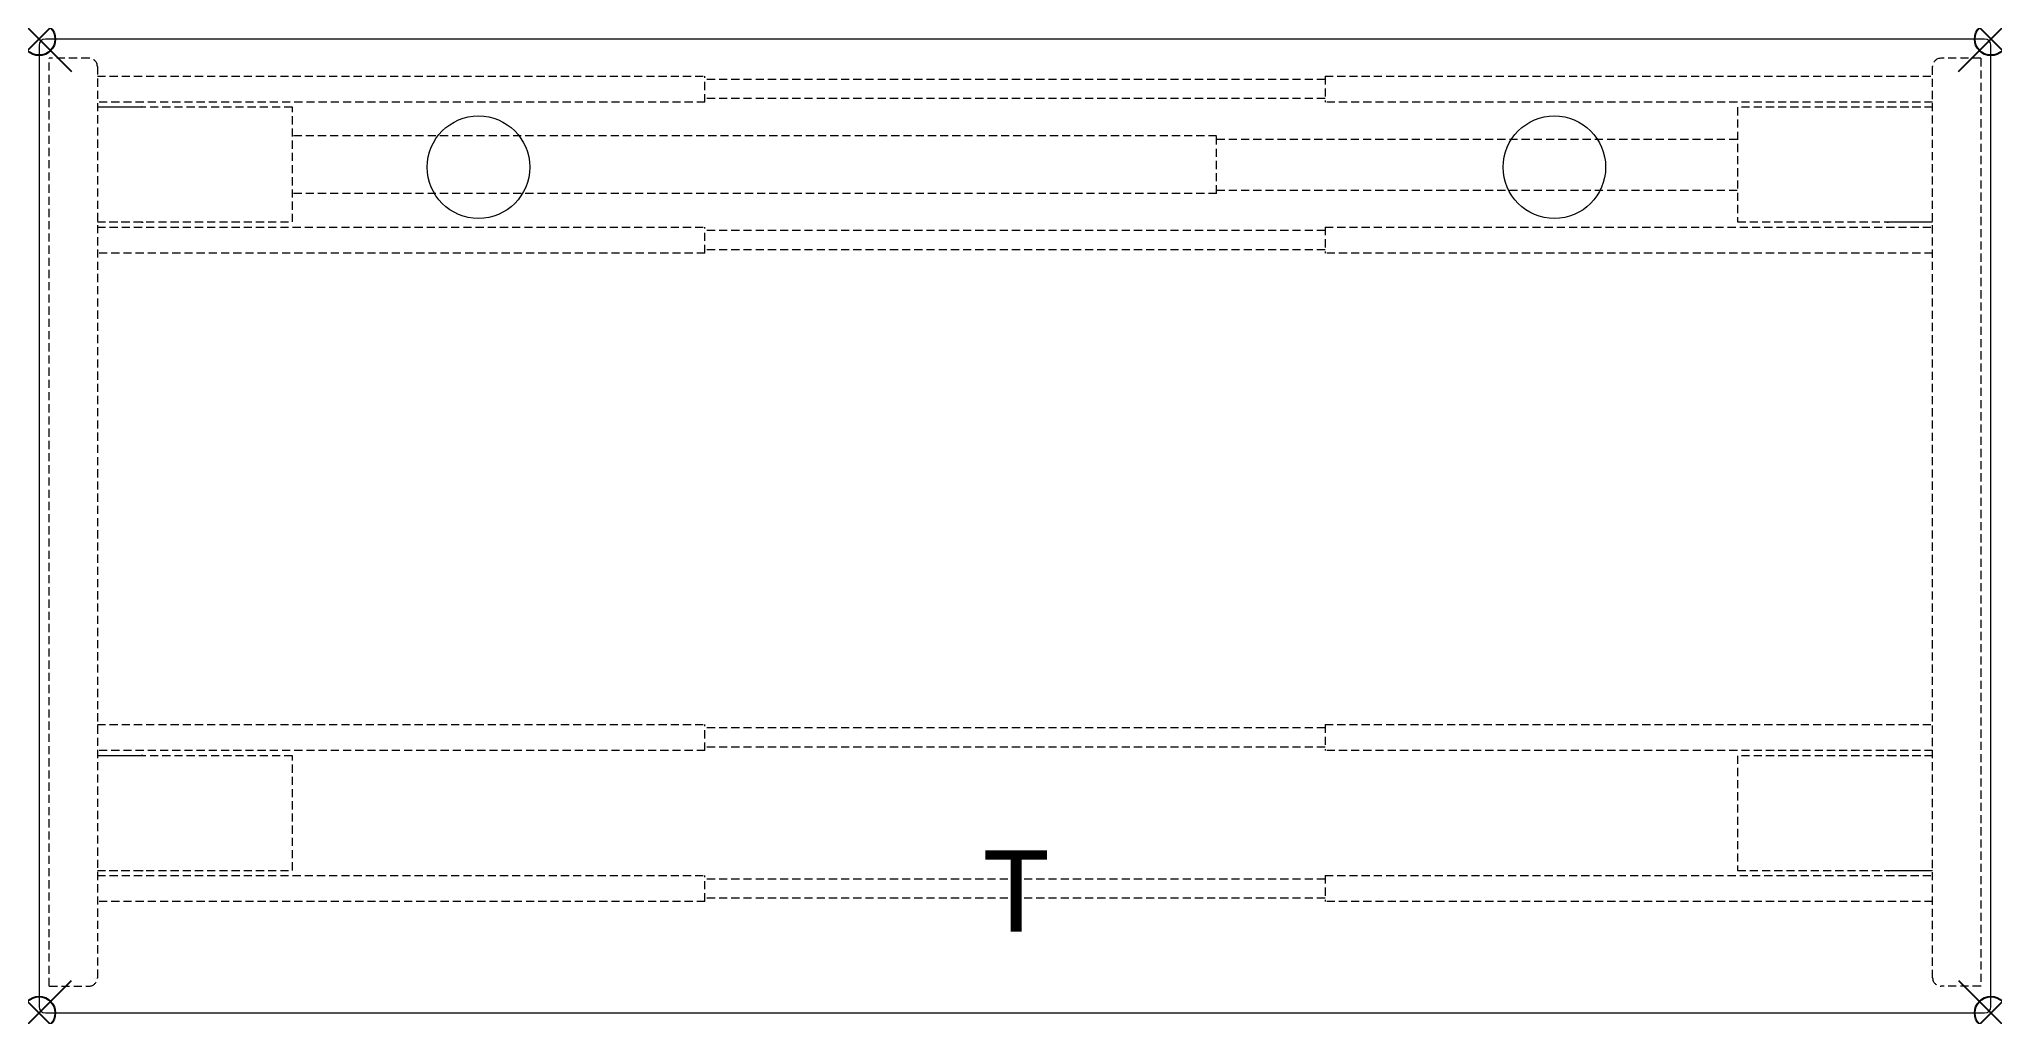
# Model space of a CAD drawing. Extents: x 0 to 60, y -29.9 to 0.
import ezdxf
from ezdxf.enums import TextEntityAlignment as Align

# ---------------------------------------------------------------- set-up
doc = ezdxf.new("R2010")
doc.units = 0
doc.header["$LTSCALE"] = 2
doc.header["$PDMODE"] = 35
doc.linetypes.add('HIDDEN2', pattern=[0.1875, 0.125, -0.0625])
doc.layers.add('AFUTL-P', color=2, linetype='Continuous')
doc.layers.add('AFUTL-P-TN', color=2, linetype='Continuous')
doc.styles.get("Standard").update_dxf_attribs({"font": 'monotxt.shx', "height": 2.5})

msp = doc.modelspace()

# ---------------------------------------------------------------- linework, layer by layer
at = {"layer": 'AFUTL-P', "lineweight": 0}
for p, q in [((59.803, 0), (0.197, 0)), ((0, -0.197), (0, -29.724)), ((60, -29.724), (60, -0.197)), ((0.197, -29.921), (59.803, -29.921))]:
    msp.add_line(p, q, dxfattribs=at)
at = {"layer": 'AFUTL-P', "linetype": 'Continuous', "lineweight": 0}
for p, q in [((59.803, 0), (0.197, 0)), ((0, -0.197), (0, -29.724)), ((60, -29.724), (60, -0.197)), ((0.197, -29.921), (59.803, -29.921))]:
    msp.add_line(p, q, dxfattribs=at)
at = {"layer": 'AFUTL-P', "linetype": 'HIDDEN2', "lineweight": 0}
for p, q in [((0.315, -29.095), (0.315, -0.591)), ((1.543, -0.591), (0.315, -0.591)), ((59.685, -0.591), (58.457, -0.591)), ((59.685, -0.591), (59.685, -29.095)), ((1.793, -0.841), (1.793, -28.845)), ((1.793, -1.142), (20.47, -1.142)), ((20.47, -1.942), (20.47, -1.142)), ((39.53, -1.142), (58.207, -1.142)), ((39.53, -1.142), (39.53, -1.942)), ((58.207, -28.845), (58.207, -0.841)), ((39.53, -1.24), (20.47, -1.24)), ((20.47, -1.942), (1.793, -1.942)), ((1.793, -2.087), (3.151, -2.087)), ((7.787, -2.096), (1.793, -2.096)), ((7.787, -5.62), (7.787, -2.096)), ((39.53, -1.831), (20.47, -1.831)), ((58.207, -1.942), (39.53, -1.942)), ((58.207, -2.096), (52.213, -2.096)), ((52.213, -2.096), (52.213, -5.62)), ((56.849, -2.087), (58.207, -2.087)), ((36.198, -2.972), (7.787, -2.972)), ((36.198, -4.744), (36.198, -2.972)), ((36.198, -3.071), (52.213, -3.071)), ((36.198, -4.744), (7.787, -4.744)), ((36.198, -4.646), (52.213, -4.646)), ((1.793, -5.62), (7.787, -5.62)), ((3.151, -5.63), (1.793, -5.63)), ((1.793, -5.775), (20.47, -5.775)), ((20.47, -6.575), (20.47, -5.775)), ((39.53, -5.886), (20.47, -5.886)), ((39.53, -5.775), (58.207, -5.775)), ((39.53, -5.775), (39.53, -6.575)), ((52.213, -5.62), (58.207, -5.62)), ((58.207, -5.63), (56.849, -5.63)), ((20.47, -6.575), (1.793, -6.575)), ((39.53, -6.476), (20.47, -6.476)), ((58.207, -6.575), (39.53, -6.575)), ((1.793, -21.063), (20.47, -21.063)), ((20.47, -21.863), (20.47, -21.063)), ((39.53, -21.161), (20.47, -21.161)), ((39.53, -21.063), (58.207, -21.063)), ((39.53, -21.063), (39.53, -21.863)), ((20.47, -21.863), (1.793, -21.863)), ((1.793, -22.008), (3.151, -22.008)), ((7.787, -22.018), (1.793, -22.018)), ((7.787, -25.541), (7.787, -22.018)), ((39.53, -21.752), (20.47, -21.752)), ((58.207, -21.863), (39.53, -21.863)), ((58.207, -22.018), (52.213, -22.018)), ((52.213, -22.018), (52.213, -25.541)), ((56.849, -22.008), (58.207, -22.008)), ((1.793, -25.541), (7.787, -25.541)), ((3.151, -25.551), (1.793, -25.551)), ((1.793, -25.696), (20.47, -25.696)), ((20.47, -26.496), (20.47, -25.696)), ((39.53, -25.696), (58.207, -25.696)), ((39.53, -25.696), (39.53, -26.496)), ((52.213, -25.541), (58.207, -25.541)), ((58.207, -25.551), (56.849, -25.551)), ((39.53, -25.807), (20.47, -25.807)), ((39.53, -26.398), (20.47, -26.398)), ((20.47, -26.496), (1.793, -26.496)), ((58.207, -26.496), (39.53, -26.496)), ((0.315, -29.095), (1.543, -29.095)), ((59.685, -29.095), (58.457, -29.095))]:
    msp.add_line(p, q, dxfattribs=at)
at = {"layer": 'AFUTL-P', "lineweight": 0}
for centre in [(13.508, -3.937), (46.58, -3.937)]:
    msp.add_circle(centre, 1.575, dxfattribs=at)
for centre, start, end in [((0.197, -0.197), 90, 180), ((59.803, -0.197), 0, 90), ((0.197, -29.724), 180, 270), ((59.803, -29.724), 270, 0)]:
    msp.add_arc(centre, 0.197, start, end, dxfattribs=at)
at = {"layer": 'AFUTL-P', "linetype": 'Continuous', "lineweight": 0}
for centre, start, end in [((0.197, -0.197), 90, 180), ((59.803, -0.197), 0, 90), ((0.197, -29.724), 180, 270), ((59.803, -29.724), 270, 0)]:
    msp.add_arc(centre, 0.197, start, end, dxfattribs=at)
at = {"layer": 'AFUTL-P', "linetype": 'HIDDEN2', "lineweight": 0}
for centre, radius, start, end in [((1.543, -0.841), 0.25, 360, 90), ((58.457, -0.841), 0.25, 90, 180), ((3.151, -2.205), 0.118, 66.44354, 90), ((56.849, -2.205), 0.118, 90, 113.55646), ((3.151, -5.512), 0.118, 270, 293.55646), ((56.849, -5.512), 0.118, 246.44354, 270), ((3.151, -22.126), 0.118, 66.44354, 90), ((56.849, -22.126), 0.118, 90, 113.55646), ((3.151, -25.433), 0.118, 270, 293.55646), ((56.849, -25.433), 0.118, 246.44354, 270), ((1.543, -28.845), 0.25, 270, 0), ((58.457, -28.845), 0.25, 180, 270)]:
    msp.add_arc(centre, radius, start, end, dxfattribs=at)
at = {"layer": 'AFUTL-P'}
for p in [(0, 0), (60, 0), (0, -29.921), (60, -29.921)]:
    msp.add_point(p, dxfattribs=at)

# ---------------------------------------------------------------- texts
at = {"layer": 'AFUTL-P-TN'}
msp.add_text('T', height=2.5, dxfattribs=at).set_placement((30.039, -27.421), align=Align.CENTER)

doc.saveas('drawing.dxf')
